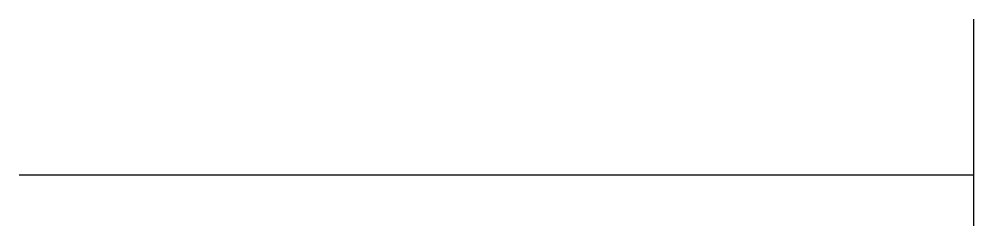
# Model space of a CAD drawing. Extents: x -224 to 0, y -12 to 37.
import ezdxf

# ---------------------------------------------------------------- set-up
doc = ezdxf.new("R2010")
doc.units = 0
doc.layers.get('0').update_dxf_attribs({"linetype": 'CONTINUOUS'})

msp = doc.modelspace()

# ---------------------------------------------------------------- linework, layer by layer
at = {"linetype": 'CONTINUOUS'}
for p, q in [((0, -12), (0, 36.52)), ((-224, 0), (0, 0))]:
    msp.add_line(p, q, dxfattribs=at)

doc.saveas('drawing.dxf')
